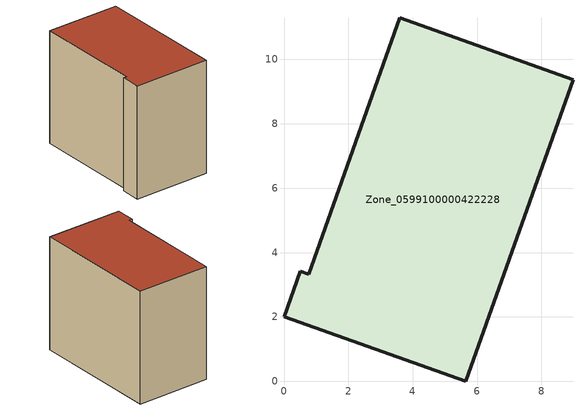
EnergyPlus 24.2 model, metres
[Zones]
Zone_0599100000422228
 floor ground (C_G): 5.64,0 0,2.01 0.5,3.42 0.77,3.33 3.6,11.29 8.98,9.38 z0.55
 wall outside (C_F): 5.64,0 8.98,9.38 3.6,11.29 0.77,3.33 0.5,3.42 0,2.01 5.64,0 z0.55:9.28
 roof outside (C_R): 0,2.01 5.64,0 8.98,9.38 3.6,11.29 0.77,3.33 0.5,3.42 z9.28
[BUILDING]
Pand.0599100000422228: North Axis=0; Terrain=City; Loads Convergence Tolerance Value=0.04; Temperature Convergence Tolerance Value=0.4; Solar Distribution=FullExterior; Maximum Number of Warmup Days=25; Minimum Number of Warmup Days=1
[Site:Location]
Rotterdam.The.Hague.AP_ZH_NLD Design_Conditions: Latitude=51.96; Longitude=4.45; Time Zone=1; Elevation=-4.5
[SITE:GROUNDTEMPERATURE:BUILDINGSURFACE]
18, 18, 18, 18, 18, 18, 18, 18, 18, 18, 18, 18
[MATERIAL] Thermal Absorptance=0.9; Solar Absorptance=0.7; Visible Absorptance=0.7
Name | Roughness | Thickness | Conductivity | Density | Specific Heat
G.TI.1992-2005 | MediumSmooth | 0.15 | 0.06 | 540 | 1210
F.TI.1992-2005 | Rough | 0.3 | 0.12 | 1920 | 840
R.TI.1992-2005 | MediumRough | 0.2 | 0.08 | 1500 | 1000
[CONSTRUCTION]
C_G: G.TI.1992-2005
C_F: F.TI.1992-2005
C_R: R.TI.1992-2005
[ZONE]
Zone_0599100000422228: Type=1; Multiplier=1; Ceiling Height=Autocalculate; Volume=Autocalculate; Floor Area=autocalculate; Part of Total Floor Area=Yes
[ZONEINFILTRATION:DESIGNFLOWRATE]
Infil_Zone_0599100000422228: Zone or ZoneList or Space or SpaceList=Zone_0599100000422228; Schedule=AlwaysOn; Design Flow Rate Calculation Method=Flow/Area; Flow Rate per Floor Area=0.0015; Constant Term Coefficient=1; Temperature Term Coefficient=0; Velocity Term Coefficient=0; Velocity Squared Term Coefficient=0
[HVACTEMPLATE:ZONE:IDEALLOADSAIRSYSTEM]
Zone_0599100000422228: Maximum Heating Supply Air Temperature=50; Minimum Cooling Supply Air Temperature=13; Maximum Heating Supply Air Humidity Ratio=0.0156; Minimum Cooling Supply Air Humidity Ratio=0.0077; Heating Limit=NoLimit; Cooling Limit=NoLimit; Dehumidification Control Type=ConstantSensibleHeatRatio; Cooling Sensible Heat Ratio=0.7; Dehumidification Setpoint=60; Humidification Control Type=None; Humidification Setpoint=30; Outdoor Air Method=None; Outdoor Air Flow Rate per Person=0.00944; Outdoor Air Flow Rate per Zone Floor Area=0; Outdoor Air Flow Rate per Zone=0; Demand Controlled Ventilation Type=None; Outdoor Air Economizer Type=NoEconomizer; Heat Recovery Type=None; Sensible Heat Recovery Effectiveness=0.7; Latent Heat Recovery Effectiveness=0.65
[ZONECONTROL:THERMOSTAT]
ThermostatControl_Zone_0599100000422228: Zone or ZoneList=Zone_0599100000422228; Control Type Schedule=DualSetpointControlType; Control 1=Thermostat_Zone_0599100000422228; Temperature Difference Between Cutout And Setpoint=0
[THERMOSTATSETPOINT:DUALSETPOINT]
Thermostat_Zone_0599100000422228: Heating Setpoint Temperature Schedule=HeatingSetpoint_Zone_0599100000422228; Cooling Setpoint Temperature Schedule=CoolingSetpoint_Zone_0599100000422228
[SCHEDULE:COMPACT]
HeatingSetpoint_Zone_0599100000422228: Through: 12/31, For: AllDays, Until: 24:00, 21
CoolingSetpoint_Zone_0599100000422228: Through: 12/31, For: AllDays, Until: 24:00, 24
DualSetpointControlType: Through: 12/31, For: AllDays, Until: 24:00, 4
AlwaysOn: Through: 12/31, For: AllDays, Until: 24:00, 1
